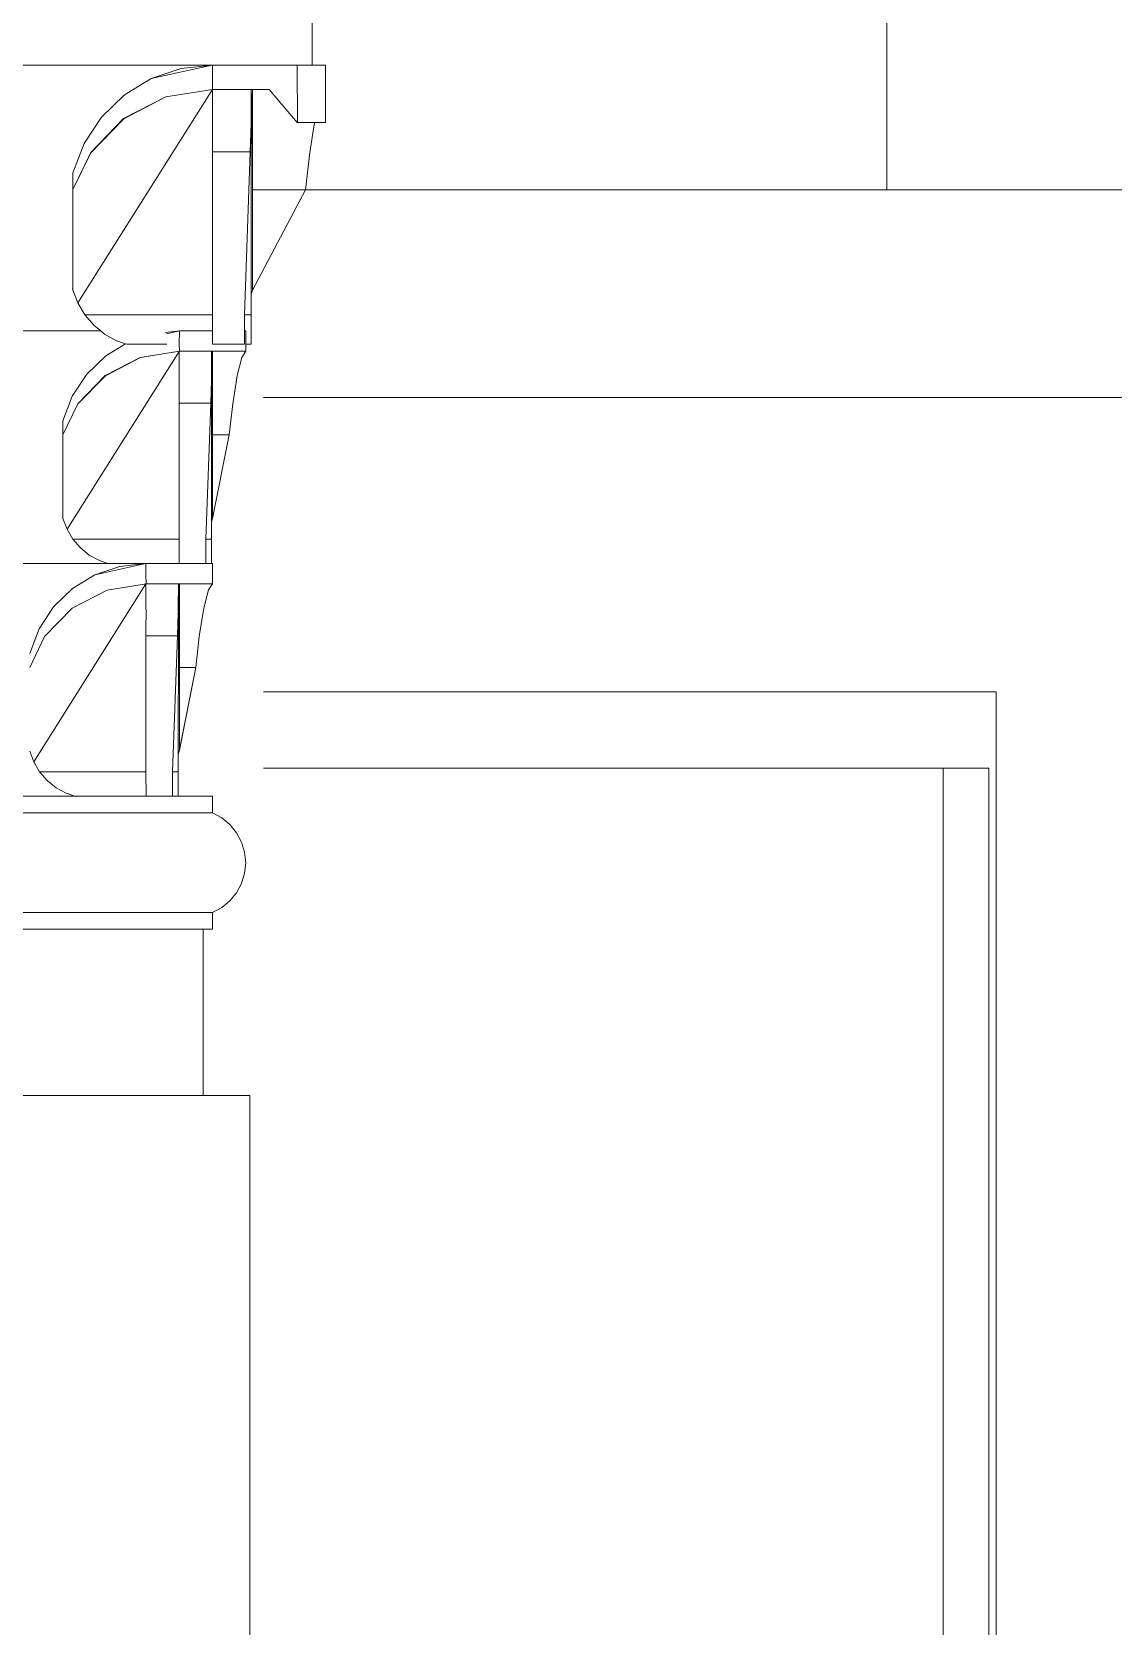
# Model space of a CAD drawing. Header units: millimetres. Extents: x -667 to -468, y -723 to -475.
# Drawn here: x -658.0291 to -657.7688, y -493.5407 to -493.1569 of the extents above; entities that cross this region are included whole.
import ezdxf

# ---------------------------------------------------------------- set-up
doc = ezdxf.new("R2010")
doc.units = ezdxf.units.MM
doc.layers.add('dinding', color=36, linetype='Continuous', lineweight=9)

msp = doc.modelspace()

# ---------------------------------------------------------------- linework, layer by layer
at = {"layer": 'dinding'}
for p, q in [((-657.82329, -492.94493), (-657.82329, -493.19493)), ((-657.96161, -493.16493), (-657.96161, -493.14893)), ((-658.32167, -493.16494), (-657.9857, -493.16493)), ((-658.00037, -493.16818), (-657.9857, -493.16493)), ((-657.9857, -493.16493), (-657.99317, -493.16574)), ((-657.9857, -493.16493), (-657.98567, -493.16493)), ((-657.98567, -493.16493), (-657.98562, -493.16493)), ((-657.98562, -493.16493), (-657.9856, -493.17076)), ((-657.98562, -493.16493), (-657.9653, -493.16493)), ((-657.9653, -493.16493), (-657.96523, -493.16493)), ((-657.96523, -493.16493), (-657.9652, -493.16493)), ((-657.9652, -493.16493), (-657.96509, -493.16493)), ((-657.96518, -493.1787), (-657.9652, -493.16493)), ((-657.96509, -493.16493), (-657.96199, -493.16493)), ((-657.96199, -493.16493), (-657.96161, -493.16493)), ((-657.96161, -493.16493), (-657.95847, -493.16493)), ((-657.95847, -493.16493), (-657.9584, -493.16493)), ((-657.9584, -493.16493), (-657.9584, -493.17875)), ((-658.00037, -493.16818), (-658.00686, -493.17214)), ((-657.99317, -493.16574), (-658.00037, -493.16818)), ((-658.01804, -493.22219), (-657.9856, -493.17076)), ((-658.00686, -493.17214), (-658.01233, -493.17742)), ((-657.99687, -493.17255), (-658.00699, -493.1778)), ((-657.99685, -493.17257), (-658.00696, -493.17784)), ((-657.9856, -493.17076), (-657.99687, -493.17255)), ((-657.9856, -493.17076), (-657.99685, -493.17257)), ((-657.9856, -493.17076), (-657.98561, -493.17862)), ((-657.97629, -493.17076), (-657.9856, -493.17076)), ((-657.97629, -493.17076), (-657.9763, -493.17758)), ((-657.976, -493.17077), (-657.9763, -493.17843)), ((-657.976, -493.17077), (-657.97629, -493.17076)), ((-657.97629, -493.18582), (-657.976, -493.17077)), ((-657.976, -493.17077), (-657.97601, -493.19491)), ((-657.97203, -493.17076), (-657.976, -493.17077)), ((-657.972, -493.17076), (-657.97203, -493.17076)), ((-657.96523, -493.17872), (-657.972, -493.17076)), ((-658.01233, -493.17742), (-658.01651, -493.18377)), ((-658.00699, -493.1778), (-658.01492, -493.18599)), ((-658.00696, -493.17784), (-658.0149, -493.18601)), ((-657.98561, -493.17867), (-657.98561, -493.17862)), ((-657.98561, -493.18583), (-657.98561, -493.17867)), ((-657.9763, -493.17902), (-657.97656, -493.18582)), ((-657.9763, -493.17899), (-657.9763, -493.17843)), ((-657.9763, -493.17899), (-657.9763, -493.17902)), ((-657.9763, -493.17902), (-657.97629, -493.18582)), ((-657.96523, -493.17876), (-657.96523, -493.17872)), ((-657.9652, -493.17876), (-657.96523, -493.17876)), ((-657.9652, -493.17876), (-657.96518, -493.1787)), ((-657.9652, -493.17876), (-657.96105, -493.17876)), ((-657.96105, -493.17876), (-657.9622, -493.18599)), ((-657.95847, -493.17876), (-657.96105, -493.17876)), ((-657.95847, -493.17876), (-657.9584, -493.17875)), ((-658.01651, -493.18377), (-658.01921, -493.19089)), ((-658.01492, -493.18599), (-658.01921, -493.1949)), ((-658.01921, -493.1949), (-658.0149, -493.18601)), ((-657.98563, -493.22505), (-657.98561, -493.18583)), ((-657.97656, -493.18582), (-657.98561, -493.18583)), ((-657.97656, -493.18582), (-657.97793, -493.22505)), ((-657.97656, -493.18582), (-657.97629, -493.18582)), ((-657.97629, -493.18582), (-657.97631, -493.22009)), ((-657.9622, -493.18599), (-657.96321, -493.19491)), ((-658.01921, -493.1949), (-658.01921, -493.19089)), ((-658.01921, -493.1949), (-658.01921, -493.21908)), ((-657.96321, -493.19491), (-657.97601, -493.21909)), ((-657.97601, -493.19491), (-657.96321, -493.19491)), ((-657.97601, -493.21909), (-657.97601, -493.19491)), ((-653.34418, -493.19493), (-657.96322, -493.19493)), ((-658.01921, -493.21908), (-658.01927, -493.21876)), ((-658.01804, -493.22219), (-658.01921, -493.21908)), ((-658.01635, -493.22505), (-658.01804, -493.22219)), ((-657.97631, -493.22009), (-657.97632, -493.22505)), ((-657.97631, -493.22009), (-657.97601, -493.21909)), ((-658.01418, -493.22756), (-658.01635, -493.22505)), ((-658.01635, -493.22505), (-657.98563, -493.22505)), ((-657.98561, -493.22893), (-657.98563, -493.22505)), ((-657.97793, -493.22505), (-657.97632, -493.22505)), ((-657.97793, -493.22505), (-657.97793, -493.22893)), ((-657.97632, -493.22505), (-657.97632, -493.23213)), ((-658.0125, -493.22893), (-658.04157, -493.22893)), ((-658.0125, -493.22893), (-658.01418, -493.22756)), ((-658.01161, -493.22966), (-658.0125, -493.22893)), ((-658.00871, -493.23127), (-658.01161, -493.22966)), ((-657.99358, -493.22893), (-657.9969, -493.22928)), ((-657.99665, -493.2296), (-657.99358, -493.22893)), ((-657.99358, -493.22893), (-657.99361, -493.23213)), ((-657.98561, -493.22893), (-657.99358, -493.22893)), ((-657.98561, -493.23213), (-657.98561, -493.22893)), ((-657.97758, -493.22893), (-657.97793, -493.22893)), ((-657.97793, -493.22893), (-657.97793, -493.23213)), ((-657.97758, -493.22893), (-657.97758, -493.23213)), ((-658.02061, -493.27665), (-657.99361, -493.23383)), ((-658.00652, -493.23202), (-658.0113, -493.23494)), ((-658.00652, -493.23202), (-658.00871, -493.23127)), ((-658.0062, -493.23213), (-658.00652, -493.23202)), ((-657.99663, -493.23213), (-658.0062, -493.23213)), ((-657.99358, -493.23379), (-658.00297, -493.23528)), ((-657.99358, -493.23379), (-658.00296, -493.2353)), ((-657.99361, -493.23213), (-657.99358, -493.23379)), ((-657.99361, -493.23383), (-657.99358, -493.23379)), ((-657.99361, -493.23868), (-657.99361, -493.23383)), ((-657.98582, -493.23379), (-657.99358, -493.23379)), ((-657.98582, -493.23379), (-657.98583, -493.23947)), ((-657.98558, -493.23379), (-657.98583, -493.24018)), ((-657.98582, -493.24634), (-657.98558, -493.23379)), ((-657.98558, -493.23379), (-657.98582, -493.23379)), ((-657.97793, -493.23213), (-657.98561, -493.23213)), ((-657.97758, -493.23379), (-657.98558, -493.23379)), ((-657.98558, -493.23379), (-657.98558, -493.2465)), ((-657.97758, -493.23379), (-657.97857, -493.23528)), ((-657.97758, -493.23213), (-657.97632, -493.23213)), ((-657.97758, -493.23213), (-657.97758, -493.23379)), ((-658.0113, -493.23494), (-658.01585, -493.23934)), ((-658.00297, -493.23528), (-658.0114, -493.23965)), ((-658.00296, -493.2353), (-658.01138, -493.23969)), ((-657.97857, -493.23528), (-657.97966, -493.23966)), ((-658.01585, -493.23934), (-658.01934, -493.24463)), ((-658.0114, -493.23965), (-658.01801, -493.24648)), ((-658.01138, -493.23969), (-658.018, -493.2465)), ((-657.99361, -493.23868), (-657.99359, -493.24034)), ((-657.99359, -493.24038), (-657.99361, -493.24397)), ((-657.99359, -493.24038), (-657.99359, -493.24034)), ((-657.98583, -493.24067), (-657.98604, -493.24634)), ((-657.98582, -493.24064), (-657.98583, -493.24018)), ((-657.98582, -493.24064), (-657.98583, -493.24067)), ((-657.98583, -493.24067), (-657.98582, -493.24634)), ((-657.97966, -493.23966), (-657.9805, -493.24493)), ((-658.01934, -493.24463), (-658.02158, -493.25056)), ((-657.99361, -493.24397), (-657.99361, -493.24634)), ((-657.9805, -493.24493), (-657.98074, -493.24648)), ((-657.73996, -493.24493), (-657.97329, -493.24493)), ((-658.018, -493.2465), (-658.02158, -493.25391)), ((-658.01801, -493.24648), (-658.018, -493.2465)), ((-657.98604, -493.24634), (-657.99361, -493.24634)), ((-657.99361, -493.27903), (-657.99361, -493.24634)), ((-657.98604, -493.24634), (-657.98719, -493.27903)), ((-657.98604, -493.24634), (-657.98582, -493.24634)), ((-657.98582, -493.24634), (-657.98584, -493.27489)), ((-657.98558, -493.2465), (-657.98561, -493.25391)), ((-657.98074, -493.24648), (-657.98158, -493.25391)), ((-658.02158, -493.25391), (-658.02158, -493.25056)), ((-658.02158, -493.25391), (-658.02158, -493.27406)), ((-657.98561, -493.25391), (-657.98561, -493.27311)), ((-657.98561, -493.25391), (-657.98158, -493.25391)), ((-657.98158, -493.25391), (-657.98558, -493.27406)), ((-658.02158, -493.27406), (-658.02163, -493.27379)), ((-658.02061, -493.27665), (-658.02158, -493.27406)), ((-657.98584, -493.27489), (-657.98558, -493.27406)), ((-657.98584, -493.27489), (-657.98584, -493.27835)), ((-657.98558, -493.27406), (-657.98561, -493.27311)), ((-658.0192, -493.27903), (-658.02061, -493.27665)), ((-658.0174, -493.28112), (-658.0192, -493.27903)), ((-658.0192, -493.27903), (-657.99361, -493.27903)), ((-657.99359, -493.28493), (-657.99361, -493.27903)), ((-657.98719, -493.27903), (-657.98719, -493.28493)), ((-657.98719, -493.27903), (-657.98584, -493.27903)), ((-657.98584, -493.27835), (-657.98584, -493.27903)), ((-657.98584, -493.27903), (-657.98584, -493.28425)), ((-658.01525, -493.28287), (-658.0174, -493.28112)), ((-658.01283, -493.28421), (-658.01525, -493.28287)), ((-658.04157, -493.28493), (-658.01075, -493.28493)), ((-658.01389, -493.28764), (-658.0193, -493.29094)), ((-658.01389, -493.28764), (-658.00161, -493.28493)), ((-658.00789, -493.2856), (-658.01389, -493.28764)), ((-658.01075, -493.28493), (-658.01283, -493.28421)), ((-658.00161, -493.28493), (-658.01075, -493.28493)), ((-658.00161, -493.28493), (-658.00789, -493.2856)), ((-658.00161, -493.28493), (-658.00161, -493.28767)), ((-657.99359, -493.28493), (-658.00161, -493.28493)), ((-658.00161, -493.28767), (-658.00158, -493.28979)), ((-657.98719, -493.28493), (-657.99359, -493.28493)), ((-657.98719, -493.28493), (-657.98585, -493.28493)), ((-657.98584, -493.28425), (-657.98585, -493.28493)), ((-657.98585, -493.28493), (-657.98558, -493.28493)), ((-657.98558, -493.28493), (-657.98558, -493.28979)), ((-658.02862, -493.33265), (-658.00161, -493.28983)), ((-658.0193, -493.29094), (-658.02385, -493.29533)), ((-658.01097, -493.29128), (-658.0194, -493.29565)), ((-658.01096, -493.2913), (-658.01938, -493.29568)), ((-658.00158, -493.28979), (-658.01097, -493.29128)), ((-658.00158, -493.28979), (-658.01096, -493.2913)), ((-658.00161, -493.28983), (-658.00158, -493.28979)), ((-658.00161, -493.29536), (-658.00161, -493.28983)), ((-657.99382, -493.28979), (-658.00158, -493.28979)), ((-657.99382, -493.28979), (-657.99383, -493.29547)), ((-657.99358, -493.28979), (-657.99383, -493.29618)), ((-657.99382, -493.30234), (-657.99358, -493.28979)), ((-657.99358, -493.28979), (-657.99382, -493.28979)), ((-657.98558, -493.28979), (-657.99358, -493.28979)), ((-657.99358, -493.28979), (-657.99358, -493.30991)), ((-657.98658, -493.29127), (-657.98768, -493.29565)), ((-657.98558, -493.28979), (-657.98658, -493.29127)), ((-658.02385, -493.29533), (-658.02734, -493.30063)), ((-658.00161, -493.29536), (-658.00159, -493.29634)), ((-658.0194, -493.29565), (-658.02601, -493.30248)), ((-658.01938, -493.29568), (-658.026, -493.3025)), ((-658.00159, -493.29638), (-658.00161, -493.30065)), ((-658.00159, -493.29638), (-658.00159, -493.29634)), ((-657.99383, -493.29667), (-657.99404, -493.30234)), ((-657.99382, -493.29664), (-657.99383, -493.29618)), ((-657.99382, -493.29664), (-657.99383, -493.29667)), ((-657.99383, -493.29667), (-657.99382, -493.30234)), ((-657.98768, -493.29565), (-657.98877, -493.30248)), ((-658.02734, -493.30063), (-658.02958, -493.30656)), ((-658.026, -493.3025), (-658.02958, -493.30991)), ((-658.02601, -493.30248), (-658.026, -493.3025)), ((-658.00161, -493.30065), (-658.00161, -493.30234)), ((-657.99404, -493.30234), (-658.00161, -493.30234)), ((-658.00161, -493.33503), (-658.00161, -493.30234)), ((-657.99404, -493.30234), (-657.99519, -493.33503)), ((-657.99404, -493.30234), (-657.99382, -493.30234)), ((-657.99382, -493.30234), (-657.99384, -493.33089)), ((-657.98877, -493.30248), (-657.98961, -493.30991)), ((-657.98961, -493.30991), (-657.99361, -493.33006)), ((-657.99358, -493.30991), (-657.98961, -493.30991)), ((-657.98961, -493.30991), (-657.99358, -493.32979)), ((-657.99358, -493.32979), (-657.99358, -493.30991)), ((-657.797, -493.3158), (-657.97329, -493.3158)), ((-657.797, -494.66168), (-657.797, -493.3158)), ((-658.02862, -493.33265), (-658.02958, -493.33006)), ((-657.99384, -493.33089), (-657.99361, -493.33006)), ((-657.99361, -493.33006), (-657.99358, -493.32979)), ((-658.02862, -493.33265), (-658.0272, -493.33503)), ((-657.99384, -493.33089), (-657.99384, -493.33503)), ((-658.0254, -493.33712), (-658.0272, -493.33503)), ((-658.0272, -493.33503), (-658.00161, -493.33503)), ((-658.02325, -493.33887), (-658.0254, -493.33712)), ((-658.00158, -493.34093), (-658.00161, -493.33503)), ((-657.99519, -493.33503), (-657.99521, -493.34093)), ((-657.99519, -493.33503), (-657.99384, -493.33503)), ((-657.99384, -493.33503), (-657.99384, -493.34093)), ((-657.80977, -493.33415), (-657.97329, -493.33415)), ((-657.80977, -493.33415), (-657.79873, -493.33415)), ((-657.80977, -494.64332), (-657.80977, -493.33415)), ((-657.79873, -494.64332), (-657.79873, -493.33415)), ((-658.04157, -493.34093), (-658.01875, -493.34093)), ((-658.02083, -493.34021), (-658.02325, -493.33887)), ((-658.01875, -493.34093), (-658.02083, -493.34021)), ((-658.00161, -493.34093), (-658.01875, -493.34093)), ((-658.00158, -493.34093), (-658.00161, -493.34093)), ((-657.99521, -493.34093), (-658.00158, -493.34093)), ((-657.99521, -493.34093), (-657.99384, -493.34093)), ((-657.99384, -493.34093), (-657.98561, -493.34093)), ((-657.98561, -493.34093), (-657.98561, -493.34493)), ((-657.98561, -493.34493), (-658.3217, -493.34493)), ((-657.98561, -493.34493), (-657.98337, -493.34613)), ((-657.98337, -493.34613), (-657.9814, -493.34775)), ((-657.9814, -493.34775), (-657.97979, -493.34972)), ((-657.97979, -493.34972), (-657.97859, -493.35196)), ((-657.97859, -493.35196), (-657.97786, -493.3544)), ((-657.97786, -493.3544), (-657.97761, -493.35693)), ((-657.97761, -493.35693), (-657.97786, -493.35946)), ((-657.97786, -493.35946), (-657.97859, -493.3619)), ((-657.97979, -493.36414), (-657.9814, -493.36611)), ((-657.97859, -493.3619), (-657.97979, -493.36414)), ((-657.98337, -493.36773), (-657.98561, -493.36893)), ((-657.9814, -493.36611), (-657.98337, -493.36773)), ((-657.98561, -493.36893), (-658.3217, -493.36893)), ((-657.98561, -493.36893), (-657.98561, -493.37293)), ((-658.3217, -493.37293), (-657.98785, -493.37293)), ((-657.98785, -493.37293), (-657.98785, -493.41293)), ((-657.98561, -493.37293), (-657.98785, -493.37293)), ((-657.98785, -493.41293), (-658.31664, -493.41293)), ((-657.97664, -493.41293), (-657.98785, -493.41293)), ((-657.97664, -494.54493), (-657.97664, -493.41293))]:
    msp.add_line(p, q, dxfattribs=at)

doc.saveas('drawing.dxf')
